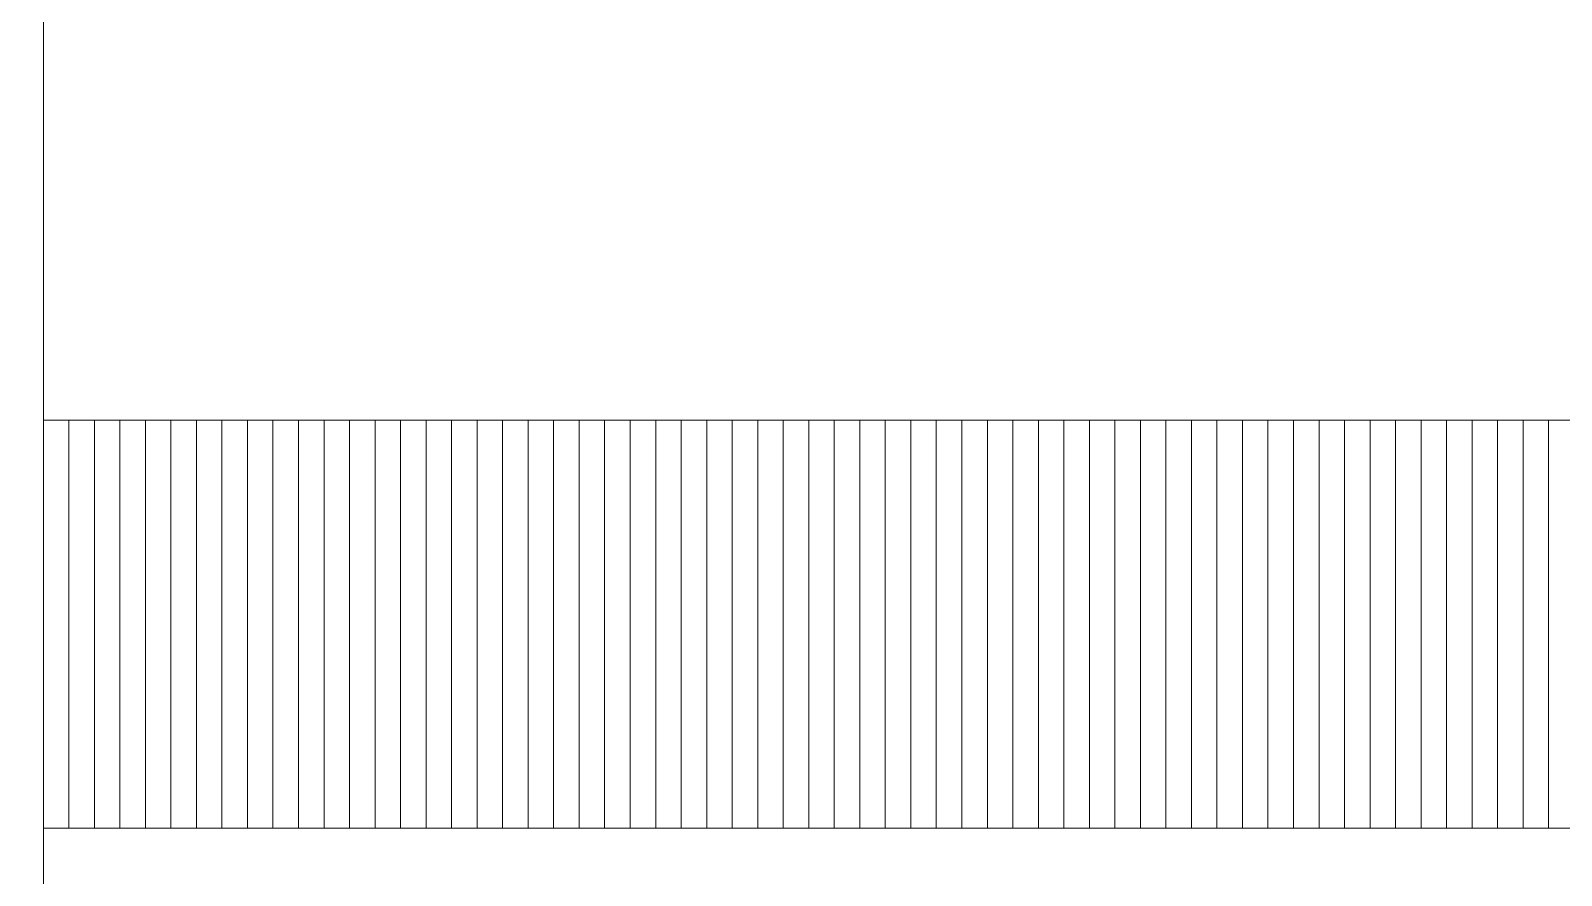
# Model space of a CAD drawing. Header units: millimetres. Extents: x -86 to 67, y -55 to 52.
# Drawn here: x 41.286 to 42.81, y -53.038 to -52.197 of the extents above; entities that cross this region are included whole.
import ezdxf

# ---------------------------------------------------------------- set-up
doc = ezdxf.new("R2010")
doc.units = ezdxf.units.MM
doc.header["$MEASUREMENT"] = 0
doc.layers.add('BG_OUTLINE', color=7, linetype='Continuous')
doc.layers.add('MA_PEN3', color=7, linetype='Continuous')

msp = doc.modelspace()

# ---------------------------------------------------------------- linework, layer by layer
at = {"layer": 'BG_OUTLINE', "color": 3, "lineweight": 9}
msp.add_open_spline([(-60.0926, 34.7331), (-60.0926, 34.7331), (63.7724, 34.7331), (63.7724, 34.7331), (63.7724, 34.7331), (64.585, 34.7336), (65.3646, 34.4113), (65.9396, 33.837), (65.9396, 33.837), (66.5146, 33.2627), (66.8379, 32.4797), (66.8384, 31.667), (66.8384, 31.667), (66.8384, 31.667), (66.8412, -52.28), (66.8412, -52.28), (66.8412, -52.28), (66.8412, -52.28), (66.8384, -52.1933), (66.8384, -52.1933), (66.8384, -52.1933), (66.8389, -53.006), (66.5166, -53.7856), (65.9424, -54.3606), (65.9424, -54.3606), (65.3681, -54.9356), (64.585, -55.2589), (63.7724, -55.2594), (63.7724, -55.2594), (63.7724, -55.2594), (-60.1869, -55.2594), (-60.1869, -55.2594), (-60.1869, -55.2594), (-60.1869, -55.2594), (-60.0853, -55.2518), (-60.0853, -55.2518), (-60.0853, -55.2518), (-60.8979, -55.2523), (-61.6775, -54.9299), (-62.2525, -54.3557), (-62.2525, -54.3557), (-62.8275, -53.7814), (-63.1508, -52.9984), (-63.1513, -52.1857), (-63.1513, -52.1857), (-63.1513, -52.1857), (-63.1587, 31.667), (-63.1587, 31.667), (-63.1587, 31.667), (-63.1592, 32.4797), (-62.8369, 33.2593), (-62.2626, 33.8343), (-62.2626, 33.8343), (-61.6883, 34.4093), (-60.9053, 34.7326), (-60.0926, 34.7331)], degree=3, knots=[0, 0, 0, 0, 0.071429, 0.071429, 0.071429, 0.071429, 0.142857, 0.142857, 0.142857, 0.142857, 0.214286, 0.214286, 0.214286, 0.214286, 0.285714, 0.285714, 0.285714, 0.285714, 0.357143, 0.357143, 0.357143, 0.357143, 0.428571, 0.428571, 0.428571, 0.428571, 0.5, 0.5, 0.5, 0.5, 0.571429, 0.571429, 0.571429, 0.571429, 0.642857, 0.642857, 0.642857, 0.642857, 0.714286, 0.714286, 0.714286, 0.714286, 0.785714, 0.785714, 0.785714, 0.785714, 0.857143, 0.857143, 0.857143, 0.857143, 0.928571, 0.928571, 0.928571, 0.928571, 1, 1, 1, 1], dxfattribs=at)
at = {"layer": 'MA_PEN3', "color": 5, "lineweight": 9}
for points in [[(41.2988, -54.8708), (41.2988, -54.8708), (41.2734, -54.8708), (41.2734, -54.8708), (41.2734, -54.8708), (41.2734, -54.8708), (41.2734, -45.7268), (41.2734, -45.7268), (41.2734, -45.7268), (41.2734, -45.7268), (41.2988, -45.7268), (41.2988, -45.7268), (41.2988, -45.7268), (41.2988, -45.7268), (41.2988, -54.8708), (41.2988, -54.8708)], [(41.3242, -52.9912), (41.3242, -52.9912), (41.2988, -52.9912), (41.2988, -52.9912), (41.2988, -52.9912), (41.2988, -52.9912), (41.2988, -52.5848), (41.2988, -52.5848), (41.2988, -52.5848), (41.2988, -52.5848), (41.3242, -52.5848), (41.3242, -52.5848), (41.3242, -52.5848), (41.3242, -52.5848), (41.3242, -52.9912), (41.3242, -52.9912)], [(41.3496, -52.9912), (41.3496, -52.9912), (41.3242, -52.9912), (41.3242, -52.9912), (41.3242, -52.9912), (41.3242, -52.9912), (41.3242, -52.5848), (41.3242, -52.5848), (41.3242, -52.5848), (41.3242, -52.5848), (41.3496, -52.5848), (41.3496, -52.5848), (41.3496, -52.5848), (41.3496, -52.5848), (41.3496, -52.9912), (41.3496, -52.9912)], [(41.375, -52.9912), (41.375, -52.9912), (41.3496, -52.9912), (41.3496, -52.9912), (41.3496, -52.9912), (41.3496, -52.9912), (41.3496, -52.5848), (41.3496, -52.5848), (41.3496, -52.5848), (41.3496, -52.5848), (41.375, -52.5848), (41.375, -52.5848), (41.375, -52.5848), (41.375, -52.5848), (41.375, -52.9912), (41.375, -52.9912)], [(41.4004, -52.9912), (41.4004, -52.9912), (41.375, -52.9912), (41.375, -52.9912), (41.375, -52.9912), (41.375, -52.9912), (41.375, -52.5848), (41.375, -52.5848), (41.375, -52.5848), (41.375, -52.5848), (41.4004, -52.5848), (41.4004, -52.5848), (41.4004, -52.5848), (41.4004, -52.5848), (41.4004, -52.9912), (41.4004, -52.9912)], [(41.4258, -52.9912), (41.4258, -52.9912), (41.4004, -52.9912), (41.4004, -52.9912), (41.4004, -52.9912), (41.4004, -52.9912), (41.4004, -52.5848), (41.4004, -52.5848), (41.4004, -52.5848), (41.4004, -52.5848), (41.4258, -52.5848), (41.4258, -52.5848), (41.4258, -52.5848), (41.4258, -52.5848), (41.4258, -52.9912), (41.4258, -52.9912)], [(41.4512, -52.9912), (41.4512, -52.9912), (41.4258, -52.9912), (41.4258, -52.9912), (41.4258, -52.9912), (41.4258, -52.9912), (41.4258, -52.5848), (41.4258, -52.5848), (41.4258, -52.5848), (41.4258, -52.5848), (41.4512, -52.5848), (41.4512, -52.5848), (41.4512, -52.5848), (41.4512, -52.5848), (41.4512, -52.9912), (41.4512, -52.9912)], [(41.4766, -52.9912), (41.4766, -52.9912), (41.4512, -52.9912), (41.4512, -52.9912), (41.4512, -52.9912), (41.4512, -52.9912), (41.4512, -52.5848), (41.4512, -52.5848), (41.4512, -52.5848), (41.4512, -52.5848), (41.4766, -52.5848), (41.4766, -52.5848), (41.4766, -52.5848), (41.4766, -52.5848), (41.4766, -52.9912), (41.4766, -52.9912)], [(41.502, -52.9912), (41.502, -52.9912), (41.4766, -52.9912), (41.4766, -52.9912), (41.4766, -52.9912), (41.4766, -52.9912), (41.4766, -52.5848), (41.4766, -52.5848), (41.4766, -52.5848), (41.4766, -52.5848), (41.502, -52.5848), (41.502, -52.5848), (41.502, -52.5848), (41.502, -52.5848), (41.502, -52.9912), (41.502, -52.9912)], [(41.5274, -52.9912), (41.5274, -52.9912), (41.502, -52.9912), (41.502, -52.9912), (41.502, -52.9912), (41.502, -52.9912), (41.502, -52.5848), (41.502, -52.5848), (41.502, -52.5848), (41.502, -52.5848), (41.5274, -52.5848), (41.5274, -52.5848), (41.5274, -52.5848), (41.5274, -52.5848), (41.5274, -52.9912), (41.5274, -52.9912)], [(41.5528, -52.9912), (41.5528, -52.9912), (41.5274, -52.9912), (41.5274, -52.9912), (41.5274, -52.9912), (41.5274, -52.9912), (41.5274, -52.5848), (41.5274, -52.5848), (41.5274, -52.5848), (41.5274, -52.5848), (41.5528, -52.5848), (41.5528, -52.5848), (41.5528, -52.5848), (41.5528, -52.5848), (41.5528, -52.9912), (41.5528, -52.9912)], [(41.5782, -52.9912), (41.5782, -52.9912), (41.5528, -52.9912), (41.5528, -52.9912), (41.5528, -52.9912), (41.5528, -52.9912), (41.5528, -52.5848), (41.5528, -52.5848), (41.5528, -52.5848), (41.5528, -52.5848), (41.5782, -52.5848), (41.5782, -52.5848), (41.5782, -52.5848), (41.5782, -52.5848), (41.5782, -52.9912), (41.5782, -52.9912)], [(41.6036, -52.9912), (41.6036, -52.9912), (41.5782, -52.9912), (41.5782, -52.9912), (41.5782, -52.9912), (41.5782, -52.9912), (41.5782, -52.5848), (41.5782, -52.5848), (41.5782, -52.5848), (41.5782, -52.5848), (41.6036, -52.5848), (41.6036, -52.5848), (41.6036, -52.5848), (41.6036, -52.5848), (41.6036, -52.9912), (41.6036, -52.9912)], [(41.629, -52.9912), (41.629, -52.9912), (41.6036, -52.9912), (41.6036, -52.9912), (41.6036, -52.9912), (41.6036, -52.9912), (41.6036, -52.5848), (41.6036, -52.5848), (41.6036, -52.5848), (41.6036, -52.5848), (41.629, -52.5848), (41.629, -52.5848), (41.629, -52.5848), (41.629, -52.5848), (41.629, -52.9912), (41.629, -52.9912)], [(41.6544, -52.9912), (41.6544, -52.9912), (41.629, -52.9912), (41.629, -52.9912), (41.629, -52.9912), (41.629, -52.9912), (41.629, -52.5848), (41.629, -52.5848), (41.629, -52.5848), (41.629, -52.5848), (41.6544, -52.5848), (41.6544, -52.5848), (41.6544, -52.5848), (41.6544, -52.5848), (41.6544, -52.9912), (41.6544, -52.9912)], [(41.6798, -52.9912), (41.6798, -52.9912), (41.6544, -52.9912), (41.6544, -52.9912), (41.6544, -52.9912), (41.6544, -52.9912), (41.6544, -52.5848), (41.6544, -52.5848), (41.6544, -52.5848), (41.6544, -52.5848), (41.6798, -52.5848), (41.6798, -52.5848), (41.6798, -52.5848), (41.6798, -52.5848), (41.6798, -52.9912), (41.6798, -52.9912)], [(41.7052, -52.9912), (41.7052, -52.9912), (41.6798, -52.9912), (41.6798, -52.9912), (41.6798, -52.9912), (41.6798, -52.9912), (41.6798, -52.5848), (41.6798, -52.5848), (41.6798, -52.5848), (41.6798, -52.5848), (41.7052, -52.5848), (41.7052, -52.5848), (41.7052, -52.5848), (41.7052, -52.5848), (41.7052, -52.9912), (41.7052, -52.9912)], [(41.7306, -52.9912), (41.7306, -52.9912), (41.7052, -52.9912), (41.7052, -52.9912), (41.7052, -52.9912), (41.7052, -52.9912), (41.7052, -52.5848), (41.7052, -52.5848), (41.7052, -52.5848), (41.7052, -52.5848), (41.7306, -52.5848), (41.7306, -52.5848), (41.7306, -52.5848), (41.7306, -52.5848), (41.7306, -52.9912), (41.7306, -52.9912)], [(41.756, -52.9912), (41.756, -52.9912), (41.7306, -52.9912), (41.7306, -52.9912), (41.7306, -52.9912), (41.7306, -52.9912), (41.7306, -52.5848), (41.7306, -52.5848), (41.7306, -52.5848), (41.7306, -52.5848), (41.756, -52.5848), (41.756, -52.5848), (41.756, -52.5848), (41.756, -52.5848), (41.756, -52.9912), (41.756, -52.9912)], [(41.7814, -52.9912), (41.7814, -52.9912), (41.756, -52.9912), (41.756, -52.9912), (41.756, -52.9912), (41.756, -52.9912), (41.756, -52.5848), (41.756, -52.5848), (41.756, -52.5848), (41.756, -52.5848), (41.7814, -52.5848), (41.7814, -52.5848), (41.7814, -52.5848), (41.7814, -52.5848), (41.7814, -52.9912), (41.7814, -52.9912)], [(41.8068, -52.9912), (41.8068, -52.9912), (41.7814, -52.9912), (41.7814, -52.9912), (41.7814, -52.9912), (41.7814, -52.9912), (41.7814, -52.5848), (41.7814, -52.5848), (41.7814, -52.5848), (41.7814, -52.5848), (41.8068, -52.5848), (41.8068, -52.5848), (41.8068, -52.5848), (41.8068, -52.5848), (41.8068, -52.9912), (41.8068, -52.9912)], [(41.8322, -52.9912), (41.8322, -52.9912), (41.8068, -52.9912), (41.8068, -52.9912), (41.8068, -52.9912), (41.8068, -52.9912), (41.8068, -52.5848), (41.8068, -52.5848), (41.8068, -52.5848), (41.8068, -52.5848), (41.8322, -52.5848), (41.8322, -52.5848), (41.8322, -52.5848), (41.8322, -52.5848), (41.8322, -52.9912), (41.8322, -52.9912)], [(41.8576, -52.9912), (41.8576, -52.9912), (41.8322, -52.9912), (41.8322, -52.9912), (41.8322, -52.9912), (41.8322, -52.9912), (41.8322, -52.5848), (41.8322, -52.5848), (41.8322, -52.5848), (41.8322, -52.5848), (41.8576, -52.5848), (41.8576, -52.5848), (41.8576, -52.5848), (41.8576, -52.5848), (41.8576, -52.9912), (41.8576, -52.9912)], [(41.883, -52.9912), (41.883, -52.9912), (41.8576, -52.9912), (41.8576, -52.9912), (41.8576, -52.9912), (41.8576, -52.9912), (41.8576, -52.5848), (41.8576, -52.5848), (41.8576, -52.5848), (41.8576, -52.5848), (41.883, -52.5848), (41.883, -52.5848), (41.883, -52.5848), (41.883, -52.5848), (41.883, -52.9912), (41.883, -52.9912)], [(41.9084, -52.9912), (41.9084, -52.9912), (41.883, -52.9912), (41.883, -52.9912), (41.883, -52.9912), (41.883, -52.9912), (41.883, -52.5848), (41.883, -52.5848), (41.883, -52.5848), (41.883, -52.5848), (41.9084, -52.5848), (41.9084, -52.5848), (41.9084, -52.5848), (41.9084, -52.5848), (41.9084, -52.9912), (41.9084, -52.9912)], [(41.9338, -52.9912), (41.9338, -52.9912), (41.9084, -52.9912), (41.9084, -52.9912), (41.9084, -52.9912), (41.9084, -52.9912), (41.9084, -52.5848), (41.9084, -52.5848), (41.9084, -52.5848), (41.9084, -52.5848), (41.9338, -52.5848), (41.9338, -52.5848), (41.9338, -52.5848), (41.9338, -52.5848), (41.9338, -52.9912), (41.9338, -52.9912)], [(41.9592, -52.9912), (41.9592, -52.9912), (41.9338, -52.9912), (41.9338, -52.9912), (41.9338, -52.9912), (41.9338, -52.9912), (41.9338, -52.5848), (41.9338, -52.5848), (41.9338, -52.5848), (41.9338, -52.5848), (41.9592, -52.5848), (41.9592, -52.5848), (41.9592, -52.5848), (41.9592, -52.5848), (41.9592, -52.9912), (41.9592, -52.9912)], [(41.9846, -52.9912), (41.9846, -52.9912), (41.9592, -52.9912), (41.9592, -52.9912), (41.9592, -52.9912), (41.9592, -52.9912), (41.9592, -52.5848), (41.9592, -52.5848), (41.9592, -52.5848), (41.9592, -52.5848), (41.9846, -52.5848), (41.9846, -52.5848), (41.9846, -52.5848), (41.9846, -52.5848), (41.9846, -52.9912), (41.9846, -52.9912)], [(42.01, -52.9912), (42.01, -52.9912), (41.9846, -52.9912), (41.9846, -52.9912), (41.9846, -52.9912), (41.9846, -52.9912), (41.9846, -52.5848), (41.9846, -52.5848), (41.9846, -52.5848), (41.9846, -52.5848), (42.01, -52.5848), (42.01, -52.5848), (42.01, -52.5848), (42.01, -52.5848), (42.01, -52.9912), (42.01, -52.9912)], [(42.0354, -52.9912), (42.0354, -52.9912), (42.01, -52.9912), (42.01, -52.9912), (42.01, -52.9912), (42.01, -52.9912), (42.01, -52.5848), (42.01, -52.5848), (42.01, -52.5848), (42.01, -52.5848), (42.0354, -52.5848), (42.0354, -52.5848), (42.0354, -52.5848), (42.0354, -52.5848), (42.0354, -52.9912), (42.0354, -52.9912)], [(42.0608, -52.9912), (42.0608, -52.9912), (42.0354, -52.9912), (42.0354, -52.9912), (42.0354, -52.9912), (42.0354, -52.9912), (42.0354, -52.5848), (42.0354, -52.5848), (42.0354, -52.5848), (42.0354, -52.5848), (42.0608, -52.5848), (42.0608, -52.5848), (42.0608, -52.5848), (42.0608, -52.5848), (42.0608, -52.9912), (42.0608, -52.9912)], [(42.0862, -52.9912), (42.0862, -52.9912), (42.0608, -52.9912), (42.0608, -52.9912), (42.0608, -52.9912), (42.0608, -52.9912), (42.0608, -52.5848), (42.0608, -52.5848), (42.0608, -52.5848), (42.0608, -52.5848), (42.0862, -52.5848), (42.0862, -52.5848), (42.0862, -52.5848), (42.0862, -52.5848), (42.0862, -52.9912), (42.0862, -52.9912)], [(42.1116, -52.9912), (42.1116, -52.9912), (42.0862, -52.9912), (42.0862, -52.9912), (42.0862, -52.9912), (42.0862, -52.9912), (42.0862, -52.5848), (42.0862, -52.5848), (42.0862, -52.5848), (42.0862, -52.5848), (42.1116, -52.5848), (42.1116, -52.5848), (42.1116, -52.5848), (42.1116, -52.5848), (42.1116, -52.9912), (42.1116, -52.9912)], [(42.137, -52.9912), (42.137, -52.9912), (42.1116, -52.9912), (42.1116, -52.9912), (42.1116, -52.9912), (42.1116, -52.9912), (42.1116, -52.5848), (42.1116, -52.5848), (42.1116, -52.5848), (42.1116, -52.5848), (42.137, -52.5848), (42.137, -52.5848), (42.137, -52.5848), (42.137, -52.5848), (42.137, -52.9912), (42.137, -52.9912)], [(42.1624, -52.9912), (42.1624, -52.9912), (42.137, -52.9912), (42.137, -52.9912), (42.137, -52.9912), (42.137, -52.9912), (42.137, -52.5848), (42.137, -52.5848), (42.137, -52.5848), (42.137, -52.5848), (42.1624, -52.5848), (42.1624, -52.5848), (42.1624, -52.5848), (42.1624, -52.5848), (42.1624, -52.9912), (42.1624, -52.9912)], [(42.1878, -52.9912), (42.1878, -52.9912), (42.1624, -52.9912), (42.1624, -52.9912), (42.1624, -52.9912), (42.1624, -52.9912), (42.1624, -52.5848), (42.1624, -52.5848), (42.1624, -52.5848), (42.1624, -52.5848), (42.1878, -52.5848), (42.1878, -52.5848), (42.1878, -52.5848), (42.1878, -52.5848), (42.1878, -52.9912), (42.1878, -52.9912)], [(42.2132, -52.9912), (42.2132, -52.9912), (42.1878, -52.9912), (42.1878, -52.9912), (42.1878, -52.9912), (42.1878, -52.9912), (42.1878, -52.5848), (42.1878, -52.5848), (42.1878, -52.5848), (42.1878, -52.5848), (42.2132, -52.5848), (42.2132, -52.5848), (42.2132, -52.5848), (42.2132, -52.5848), (42.2132, -52.9912), (42.2132, -52.9912)], [(42.2386, -52.9912), (42.2386, -52.9912), (42.2132, -52.9912), (42.2132, -52.9912), (42.2132, -52.9912), (42.2132, -52.9912), (42.2132, -52.5848), (42.2132, -52.5848), (42.2132, -52.5848), (42.2132, -52.5848), (42.2386, -52.5848), (42.2386, -52.5848), (42.2386, -52.5848), (42.2386, -52.5848), (42.2386, -52.9912), (42.2386, -52.9912)], [(42.264, -52.9912), (42.264, -52.9912), (42.2386, -52.9912), (42.2386, -52.9912), (42.2386, -52.9912), (42.2386, -52.9912), (42.2386, -52.5848), (42.2386, -52.5848), (42.2386, -52.5848), (42.2386, -52.5848), (42.264, -52.5848), (42.264, -52.5848), (42.264, -52.5848), (42.264, -52.5848), (42.264, -52.9912), (42.264, -52.9912)], [(42.2894, -52.9912), (42.2894, -52.9912), (42.264, -52.9912), (42.264, -52.9912), (42.264, -52.9912), (42.264, -52.9912), (42.264, -52.5848), (42.264, -52.5848), (42.264, -52.5848), (42.264, -52.5848), (42.2894, -52.5848), (42.2894, -52.5848), (42.2894, -52.5848), (42.2894, -52.5848), (42.2894, -52.9912), (42.2894, -52.9912)], [(42.3148, -52.9912), (42.3148, -52.9912), (42.2894, -52.9912), (42.2894, -52.9912), (42.2894, -52.9912), (42.2894, -52.9912), (42.2894, -52.5848), (42.2894, -52.5848), (42.2894, -52.5848), (42.2894, -52.5848), (42.3148, -52.5848), (42.3148, -52.5848), (42.3148, -52.5848), (42.3148, -52.5848), (42.3148, -52.9912), (42.3148, -52.9912)], [(42.3402, -52.9912), (42.3402, -52.9912), (42.3148, -52.9912), (42.3148, -52.9912), (42.3148, -52.9912), (42.3148, -52.9912), (42.3148, -52.5848), (42.3148, -52.5848), (42.3148, -52.5848), (42.3148, -52.5848), (42.3402, -52.5848), (42.3402, -52.5848), (42.3402, -52.5848), (42.3402, -52.5848), (42.3402, -52.9912), (42.3402, -52.9912)], [(42.3656, -52.9912), (42.3656, -52.9912), (42.3402, -52.9912), (42.3402, -52.9912), (42.3402, -52.9912), (42.3402, -52.9912), (42.3402, -52.5848), (42.3402, -52.5848), (42.3402, -52.5848), (42.3402, -52.5848), (42.3656, -52.5848), (42.3656, -52.5848), (42.3656, -52.5848), (42.3656, -52.5848), (42.3656, -52.9912), (42.3656, -52.9912)], [(42.391, -52.9912), (42.391, -52.9912), (42.3656, -52.9912), (42.3656, -52.9912), (42.3656, -52.9912), (42.3656, -52.9912), (42.3656, -52.5848), (42.3656, -52.5848), (42.3656, -52.5848), (42.3656, -52.5848), (42.391, -52.5848), (42.391, -52.5848), (42.391, -52.5848), (42.391, -52.5848), (42.391, -52.9912), (42.391, -52.9912)], [(42.4164, -52.9912), (42.4164, -52.9912), (42.391, -52.9912), (42.391, -52.9912), (42.391, -52.9912), (42.391, -52.9912), (42.391, -52.5848), (42.391, -52.5848), (42.391, -52.5848), (42.391, -52.5848), (42.4164, -52.5848), (42.4164, -52.5848), (42.4164, -52.5848), (42.4164, -52.5848), (42.4164, -52.9912), (42.4164, -52.9912)], [(42.4418, -52.9912), (42.4418, -52.9912), (42.4164, -52.9912), (42.4164, -52.9912), (42.4164, -52.9912), (42.4164, -52.9912), (42.4164, -52.5848), (42.4164, -52.5848), (42.4164, -52.5848), (42.4164, -52.5848), (42.4418, -52.5848), (42.4418, -52.5848), (42.4418, -52.5848), (42.4418, -52.5848), (42.4418, -52.9912), (42.4418, -52.9912)], [(42.4672, -52.9912), (42.4672, -52.9912), (42.4418, -52.9912), (42.4418, -52.9912), (42.4418, -52.9912), (42.4418, -52.9912), (42.4418, -52.5848), (42.4418, -52.5848), (42.4418, -52.5848), (42.4418, -52.5848), (42.4672, -52.5848), (42.4672, -52.5848), (42.4672, -52.5848), (42.4672, -52.5848), (42.4672, -52.9912), (42.4672, -52.9912)], [(42.4926, -52.9912), (42.4926, -52.9912), (42.4672, -52.9912), (42.4672, -52.9912), (42.4672, -52.9912), (42.4672, -52.9912), (42.4672, -52.5848), (42.4672, -52.5848), (42.4672, -52.5848), (42.4672, -52.5848), (42.4926, -52.5848), (42.4926, -52.5848), (42.4926, -52.5848), (42.4926, -52.5848), (42.4926, -52.9912), (42.4926, -52.9912)], [(42.518, -52.9912), (42.518, -52.9912), (42.4926, -52.9912), (42.4926, -52.9912), (42.4926, -52.9912), (42.4926, -52.9912), (42.4926, -52.5848), (42.4926, -52.5848), (42.4926, -52.5848), (42.4926, -52.5848), (42.518, -52.5848), (42.518, -52.5848), (42.518, -52.5848), (42.518, -52.5848), (42.518, -52.9912), (42.518, -52.9912)], [(42.5434, -52.9912), (42.5434, -52.9912), (42.518, -52.9912), (42.518, -52.9912), (42.518, -52.9912), (42.518, -52.9912), (42.518, -52.5848), (42.518, -52.5848), (42.518, -52.5848), (42.518, -52.5848), (42.5434, -52.5848), (42.5434, -52.5848), (42.5434, -52.5848), (42.5434, -52.5848), (42.5434, -52.9912), (42.5434, -52.9912)], [(42.5688, -52.9912), (42.5688, -52.9912), (42.5434, -52.9912), (42.5434, -52.9912), (42.5434, -52.9912), (42.5434, -52.9912), (42.5434, -52.5848), (42.5434, -52.5848), (42.5434, -52.5848), (42.5434, -52.5848), (42.5688, -52.5848), (42.5688, -52.5848), (42.5688, -52.5848), (42.5688, -52.5848), (42.5688, -52.9912), (42.5688, -52.9912)], [(42.5942, -52.9912), (42.5942, -52.9912), (42.5688, -52.9912), (42.5688, -52.9912), (42.5688, -52.9912), (42.5688, -52.9912), (42.5688, -52.5848), (42.5688, -52.5848), (42.5688, -52.5848), (42.5688, -52.5848), (42.5942, -52.5848), (42.5942, -52.5848), (42.5942, -52.5848), (42.5942, -52.5848), (42.5942, -52.9912), (42.5942, -52.9912)], [(42.6196, -52.9912), (42.6196, -52.9912), (42.5942, -52.9912), (42.5942, -52.9912), (42.5942, -52.9912), (42.5942, -52.9912), (42.5942, -52.5848), (42.5942, -52.5848), (42.5942, -52.5848), (42.5942, -52.5848), (42.6196, -52.5848), (42.6196, -52.5848), (42.6196, -52.5848), (42.6196, -52.5848), (42.6196, -52.9912), (42.6196, -52.9912)], [(42.645, -52.9912), (42.645, -52.9912), (42.6196, -52.9912), (42.6196, -52.9912), (42.6196, -52.9912), (42.6196, -52.9912), (42.6196, -52.5848), (42.6196, -52.5848), (42.6196, -52.5848), (42.6196, -52.5848), (42.645, -52.5848), (42.645, -52.5848), (42.645, -52.5848), (42.645, -52.5848), (42.645, -52.9912), (42.645, -52.9912)], [(42.6704, -52.9912), (42.6704, -52.9912), (42.645, -52.9912), (42.645, -52.9912), (42.645, -52.9912), (42.645, -52.9912), (42.645, -52.5848), (42.645, -52.5848), (42.645, -52.5848), (42.645, -52.5848), (42.6704, -52.5848), (42.6704, -52.5848), (42.6704, -52.5848), (42.6704, -52.5848), (42.6704, -52.9912), (42.6704, -52.9912)], [(42.6958, -52.9912), (42.6958, -52.9912), (42.6704, -52.9912), (42.6704, -52.9912), (42.6704, -52.9912), (42.6704, -52.9912), (42.6704, -52.5848), (42.6704, -52.5848), (42.6704, -52.5848), (42.6704, -52.5848), (42.6958, -52.5848), (42.6958, -52.5848), (42.6958, -52.5848), (42.6958, -52.5848), (42.6958, -52.9912), (42.6958, -52.9912)], [(42.7212, -52.9912), (42.7212, -52.9912), (42.6958, -52.9912), (42.6958, -52.9912), (42.6958, -52.9912), (42.6958, -52.9912), (42.6958, -52.5848), (42.6958, -52.5848), (42.6958, -52.5848), (42.6958, -52.5848), (42.7212, -52.5848), (42.7212, -52.5848), (42.7212, -52.5848), (42.7212, -52.5848), (42.7212, -52.9912), (42.7212, -52.9912)], [(42.7466, -52.9912), (42.7466, -52.9912), (42.7212, -52.9912), (42.7212, -52.9912), (42.7212, -52.9912), (42.7212, -52.9912), (42.7212, -52.5848), (42.7212, -52.5848), (42.7212, -52.5848), (42.7212, -52.5848), (42.7466, -52.5848), (42.7466, -52.5848), (42.7466, -52.5848), (42.7466, -52.5848), (42.7466, -52.9912), (42.7466, -52.9912)], [(42.772, -52.9912), (42.772, -52.9912), (42.7466, -52.9912), (42.7466, -52.9912), (42.7466, -52.9912), (42.7466, -52.9912), (42.7466, -52.5848), (42.7466, -52.5848), (42.7466, -52.5848), (42.7466, -52.5848), (42.772, -52.5848), (42.772, -52.5848), (42.772, -52.5848), (42.772, -52.5848), (42.772, -52.9912), (42.772, -52.9912)], [(42.7974, -52.9912), (42.7974, -52.9912), (42.772, -52.9912), (42.772, -52.9912), (42.772, -52.9912), (42.772, -52.9912), (42.772, -52.5848), (42.772, -52.5848), (42.772, -52.5848), (42.772, -52.5848), (42.7974, -52.5848), (42.7974, -52.5848), (42.7974, -52.5848), (42.7974, -52.5848), (42.7974, -52.9912), (42.7974, -52.9912)], [(42.8228, -52.9912), (42.8228, -52.9912), (42.7974, -52.9912), (42.7974, -52.9912), (42.7974, -52.9912), (42.7974, -52.9912), (42.7974, -52.5848), (42.7974, -52.5848), (42.7974, -52.5848), (42.7974, -52.5848), (42.8228, -52.5848), (42.8228, -52.5848), (42.8228, -52.5848), (42.8228, -52.5848), (42.8228, -52.9912), (42.8228, -52.9912)]]:
    msp.add_open_spline(points, degree=3, knots=[0, 0, 0, 0, 0.25, 0.25, 0.25, 0.25, 0.5, 0.5, 0.5, 0.5, 0.75, 0.75, 0.75, 0.75, 1, 1, 1, 1], dxfattribs=at)

doc.saveas('drawing.dxf')
